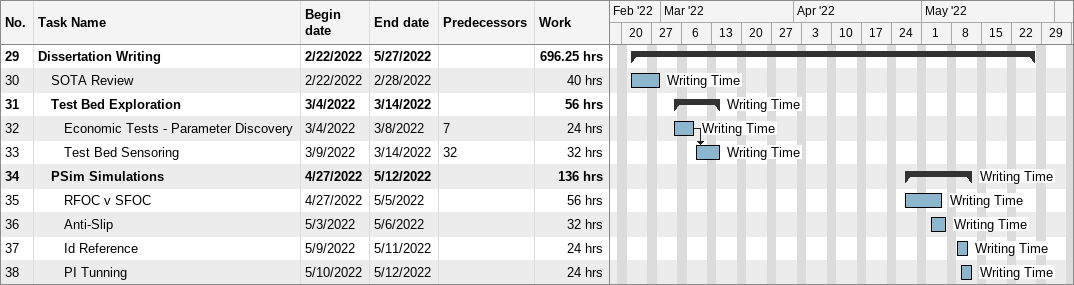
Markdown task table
| ID | Level | Task | Start | Finish | Predecessors | Resources | Work (h) |
|---|---|---|---|---|---|---|---|
| 29 | 1 | **Dissertation Writing** | 2022-02-22 | 2022-05-27 |  |  | 696.25 |
| 30 | 2 | SOTA Review | 2022-02-22 | 2022-02-28 |  | Writing Time | 40 |
| 31 | 2 | **Test Bed Exploration** | 2022-03-04 | 2022-03-14 |  | Writing Time | 56 |
| 32 | 3 | Economic Tests - Parameter Discovery | 2022-03-04 | 2022-03-08 | 7 | Writing Time | 24 |
| 33 | 3 | Test Bed Sensoring | 2022-03-09 | 2022-03-14 | 32 | Writing Time | 32 |
| 34 | 2 | **PSim Simulations** | 2022-04-27 | 2022-05-12 |  | Writing Time | 136 |
| 35 | 3 | RFOC v SFOC | 2022-04-27 | 2022-05-05 |  | Writing Time | 56 |
| 36 | 3 | Anti-Slip | 2022-05-03 | 2022-05-06 |  | Writing Time | 32 |
| 37 | 3 | Id Reference | 2022-05-09 | 2022-05-11 |  | Writing Time | 24 |
| 38 | 3 | PI Tunning | 2022-05-10 | 2022-05-12 |  | Writing Time | 24 |
